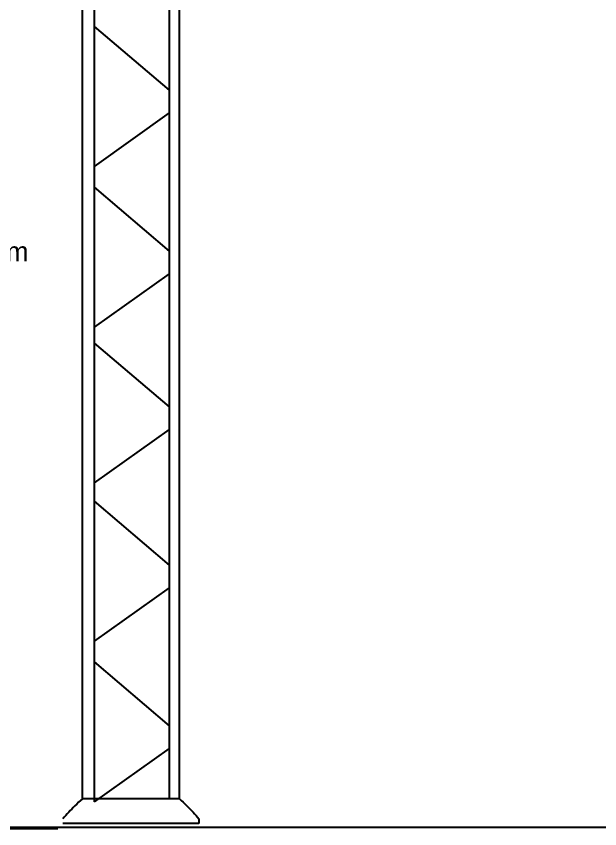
# Model space of a CAD drawing. Header units: inches. Extents: x 29.6 to 118, y -14.2 to 43.7.
# Drawn here: x 47.9 to 53.31, y 7.47 to 15.02 of the extents above; entities that cross this region are included whole.
import ezdxf

# ---------------------------------------------------------------- set-up
doc = ezdxf.new("R2010")
doc.units = ezdxf.units.IN
doc.header["$MEASUREMENT"] = 0
doc.layers.add('DIM', color=2, linetype='Continuous')
doc.layers.add('referencia', color=2, linetype='Continuous')
doc.styles.get("Standard").update_dxf_attribs({"font": 'arial.ttf'})
doc.dimstyles.get("Standard").update_dxf_attribs({"dimtxt": 0.18, "dimasz": 0.18, "dimexe": 0.18, "dimexo": 0.0625, "dimgap": 0.09, "dimtad": 0, "dimtih": 1, "dimtoh": 1, "dimdec": 4, "dimzin": 0, "dimdsep": 46, "dimtxsty": 'Standard', "dimcen": 0.09, "dimadec": 0, "dimazin": 0, "dimtfac": 1, "dimtdec": 4, "dimtofl": 0, "dimtmove": 0, "dimatfit": 3, "dimfxl": 1, "dimtolj": 1, "dimtzin": 0, "dimarcsym": 0})

# ---------------------------------------------------------------- blocks, each defined once
blk = doc.blocks.new('*D13')
at = {"color": 0, "lineweight": -2, "transparency": 16777216}
for p, q in [((48.281, 18.1909), (47.3062, 18.1909)), ((47.4862, 18.0109), (47.4862, 13.0128)), ((47.4862, 7.6507), (47.4862, 12.6488)), ((48.281, 7.4707), (47.3062, 7.4707))]:
    blk.add_line(p, q, dxfattribs=at)
at = {"color": 0, "transparency": 16777216}
for points in [[(47.4562, 18.0109), (47.5162, 18.0109), (47.4862, 18.1909)], [(47.4562, 7.6507), (47.5162, 7.6507), (47.4862, 7.4707)]]:
    blk.add_solid(points, dxfattribs=at)
at = {"layer": 'Defpoints', "color": 0, "transparency": 16777216}
for p in [(48.3435, 18.1909), (47.4862, 7.4707), (48.3435, 7.4707)]:
    blk.add_point(p, dxfattribs=at)
at = {"color": 0, "transparency": 16777216, "insert": (47.4862, 12.8308), "char_height": 0.18, "attachment_point": 5}
blk.add_mtext('\\A1;13.355 m', dxfattribs=at)

msp = doc.modelspace()

# ---------------------------------------------------------------- linework, layer by layer
at = {"color": 2}
msp.add_line((37.43422, 7.48409), (110.10387, 7.48409), dxfattribs=at)
at = {"layer": 'DIM'}
for p, q in [((48.61864, 18.18886), (48.61864, 7.71931)), ((48.5106, 7.74954), (48.5106, 18.18262)), ((49.31456, 18.07014), (49.31456, 7.74954)), ((49.4106, 7.74954), (49.4106, 18.07639)), ((48.61864, 14.92394), (49.31456, 14.32995)), ((49.31456, 14.12125), (48.61864, 13.62357)), ((48.61864, 13.42916), (49.31456, 12.83517)), ((49.31456, 12.62647), (48.61864, 12.12879)), ((48.61864, 11.98268), (49.31456, 11.38869)), ((49.31456, 11.17998), (48.61864, 10.68231)), ((48.61864, 10.5127), (49.31456, 9.91871)), ((49.31456, 9.71), (48.61864, 9.21233)), ((48.61864, 9.01968), (49.31456, 8.42569)), ((49.31456, 8.21698), (48.61864, 7.71931))]:
    msp.add_line(p, q, dxfattribs=at)
at = {"layer": 'referencia'}
for p, q in [((49.4106, 7.74954), (48.5106, 7.74954)), ((49.59305, 7.56298), (49.59305, 7.51889)), ((49.59305, 7.51889), (48.32815, 7.51889))]:
    msp.add_line(p, q, dxfattribs=at)
for points in [[(48.5106, 7.74954), (48.44012, 7.6834), (48.32815, 7.56298)], [(49.4106, 7.74954), (49.48107, 7.6834), (49.59305, 7.56298)]]:
    msp.add_spline(points, degree=3, dxfattribs=at)

# ---------------------------------------------------------------- dimensions: what is measured, and where the dimension line sits
dim = msp.add_linear_dim(base=(47.48619, 7.47073), p1=(48.34349, 18.19087), p2=(48.34349, 7.47073), angle=90, text='13.355 m', dimstyle='Standard')
dim.commit()
dim.dimension.update_dxf_attribs({"geometry": '*D13', "text_midpoint": (47.48619, 12.8308)})

doc.saveas('drawing.dxf')
